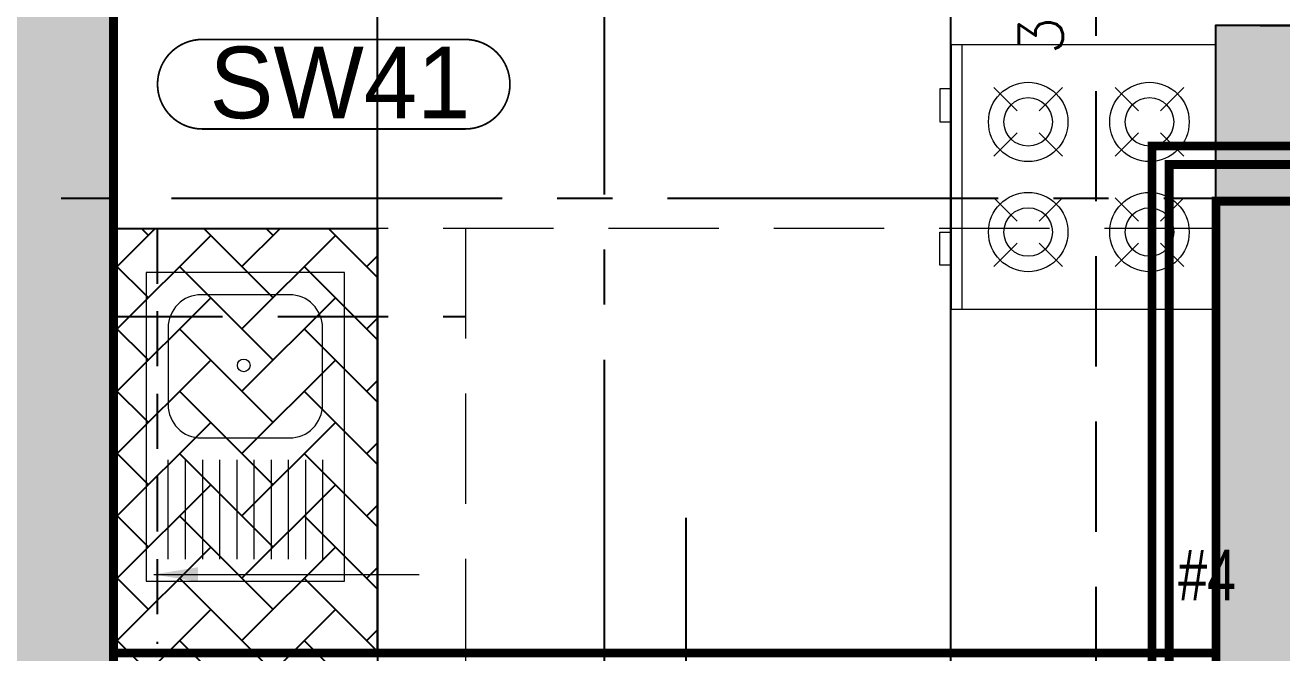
# Model space of a CAD drawing. Header units: millimetres. Extents: x 1135099 to 1230264, y -5736945 to -5695799.
# Drawn here: x 1215662 to 1218511, y -5718599 to -5717174 of the extents above; entities that cross this region are included whole.
import ezdxf

# ---------------------------------------------------------------- set-up
doc = ezdxf.new("R2010")
doc.units = ezdxf.units.MM
doc.header["$LTSCALE"] = 1000
doc.header["$MEASUREMENT"] = 0
for name, pattern in [('3BHK-A$0$( Hidden )', [0.375, 0.25, -0.125]), ('3BHK-A$0$DASHED', [0.75, 0.5, -0.25]), ('3BHK-A$0$PHANTOM2', [1.25, 0.625, -0.125, 0.125, -0.125, 0.125, -0.125]), ('AUDIT_D_120904163729-0', [0]), ('T8(T9 IS SIMILAR) - DIMENSION & TEXTING$0$HIDDEN', [0.375, 0.25, -0.125]), ('T8(T9 IS SIMILAR)$0$$0$HIDDEN', [0.375, 0.25, -0.125]), ('T8(T9 IS SIMILAR)$0$HIDDEN', [0.375, 0.25, -0.125]), ('T8_PROFILE SECTIONS$0$HIDDEN', [0.375, 0.25, -0.125]), ('T8_PROFILE SECTIONS$0$PHANTOM2', [1.25, 0.625, -0.125, 0.125, -0.125, 0.125, -0.125]), ('T8_REFUGE COLUMNS$0$CENTER2', [1.125, 0.75, -0.125, 0.125, -0.125])]:
    doc.linetypes.add(name, pattern=pattern)
doc.layers.get('0').update_dxf_attribs({"linetype": 'AUDIT_D_120904163729-0'})
for name, color, linetype in [('3BHK-A$0$$0$a-KIT FIX', 251, 'Continuous'), ('3BHK-A$0$$0$A-SERVICES CUTOUT', 8, 'Continuous'), ('3BHK-A$0$$1$LEDGE WALL', 5, 'Continuous'), ('3BHK-A$0$A-DECK SUNK 125', 8, 'Continuous'), ('T8(T9 IS SIMILAR) - DIMENSION & TEXTING$0$A-DIMENSIONS', 2, 'T8(T9 IS SIMILAR) - DIMENSION & TEXTING$0$HIDDEN'), ('T8(T9 IS SIMILAR)$0$S-BEAM', 20, 'T8(T9 IS SIMILAR)$0$$0$HIDDEN'), ('T8_PROFILE SECTIONS$0$A-PROFILE SECTIONS', 81, 'T8_PROFILE SECTIONS$0$PHANTOM2'), ('T8_REFUGE COLUMNS$0$A-CENTERLINE', 193, 'T8_REFUGE COLUMNS$0$CENTER2'), ('T8_REFUGE COLUMNS$1$A-RCC COLS', 3, 'Continuous'), ('T8_TYPICAL COLUMNS$0$A-RCC COLS', 3, 'Continuous')]:
    doc.layers.add(name, color=color, linetype=linetype)
for name, color, linetype, lineweight in [('3BHK-A$0$$1$a-TOI-fixtures', 251, 'Continuous', 0), ('3BHK-A$0$A-AC DRAIN PIPE', 94, 'Continuous', 18), ('3BHK-A$0$A-AC PIPE', 151, 'Continuous', 20), ('T8(T9 IS SIMILAR) - DIMENSION & TEXTING$1$R0-18-10-2014-T1-1st Podium Floor Plan$0$Text', 2, 'Continuous', 0), ('T8(T9 IS SIMILAR)$0$D&W', 8, 'Continuous', 25), ('T8(T9 IS SIMILAR)$0$SCPL BEAM', 191, 'T8(T9 IS SIMILAR)$0$$0$HIDDEN', 13), ('T8_REFUGE COLUMNS$0$A-COLUMN NO size reduce', 81, 'Continuous', 25)]:
    doc.layers.add(name, color=color, linetype=linetype, lineweight=lineweight)
doc.layers.add('A-RERA CARPET AREA', color=30, linetype='Continuous', plot=False)
doc.layers.add('T8_REFUGE COLUMNS$1$COL-HATCH', color=7, linetype='Continuous', lineweight=25, true_color=0xa3a3a3)
doc.styles.add('T8(T9 IS SIMILAR) - DIMENSION & TEXTING$0$Romans 1', font='romans.shx', dxfattribs={"height": 100})
doc.styles.add('T8(T9 IS SIMILAR) - DIMENSION & TEXTING$1$ARIAL ARROW', font='swisscl.ttf')
doc.styles.add('T8(T9 IS SIMILAR) - DIMENSION & TEXTING$1$Tahoma', font='tahoma.ttf')
doc.styles.add('T8_REFUGE COLUMNS$0$STANDARD', font='GOTHIC.TTF')
doc.dimstyles.new('T8(T9 IS SIMILAR) - DIMENSION & TEXTING$0$ALPINE S', dxfattribs={"dimscale": 0, "dimtxt": 100, "dimasz": 75, "dimexe": 0, "dimexo": 0, "dimgap": 75, "dimtad": 1, "dimdec": 0, "dimzin": 0, "dimdsep": 46, "dimtxsty": 'T8(T9 IS SIMILAR) - DIMENSION & TEXTING$0$Romans 1', "dimblk": 'T8(T9 IS SIMILAR) - DIMENSION & TEXTING$0$_ArchTick', "dimcen": 0.09, "dimclrd": 256, "dimclre": 256, "dimclrt": 7, "dimadec": 0, "dimazin": 0, "dimtfac": 1, "dimtdec": 0, "dimtofl": 0, "dimtmove": 1, "dimatfit": 0, "dimldrblk": 'T8(T9 IS SIMILAR) - DIMENSION & TEXTING$0$_Open90', "dimfxl": 1, "dimtolj": 1, "dimtzin": 0, "dimarcsym": 0})
doc.dimstyles.new('T8(T9 IS SIMILAR) - DIMENSION & TEXTING$1$SAMATA STD', dxfattribs={"dimtxt": 100, "dimasz": 50, "dimexe": 50, "dimexo": 50, "dimgap": 10, "dimtad": 0, "dimdec": 0, "dimrnd": 5, "dimzin": 0, "dimdsep": 46, "dimtxsty": 'T8(T9 IS SIMILAR) - DIMENSION & TEXTING$1$Tahoma', "dimblk": 'T8(T9 IS SIMILAR) - DIMENSION & TEXTING$1$_Origin2', "dimcen": -50, "dimdle": 50, "dimclrd": 7, "dimclre": 7, "dimclrt": 7, "dimadec": 0, "dimazin": 0, "dimtfac": 1, "dimtdec": 0, "dimtmove": 1, "dimatfit": 3, "dimfxl": 150, "dimtfill": 1, "dimtolj": 1, "dimtzin": 0, "dimlwd": -1, "dimlwe": -1, "dimarcsym": 0})

# ---------------------------------------------------------------- blocks, each defined once
blk = doc.blocks.new('T8(T9 IS SIMILAR) - DIMENSION & TEXTING$0$_ArchTick')
at = {"color": 0, "linetype": 'ByBlock', "const_width": 0.15}
blk.add_lwpolyline([(-0.5, -0.5), (0.5, 0.5)], dxfattribs=at)
blk = doc.blocks.new('*D401')
at = {"layer": 'T8(T9 IS SIMILAR) - DIMENSION & TEXTING$0$A-DIMENSIONS', "linetype": 'T8(T9 IS SIMILAR) - DIMENSION & TEXTING$0$HIDDEN', "lineweight": -2, "transparency": 16777216}
for p, q in [((1217925.4, -5715473.9), (1218090.1, -5715473.9)), ((1217924.5, -5719448.6), (1218090.1, -5719448.6))]:
    blk.add_line(p, q, dxfattribs=at)
at = {"layer": 'T8(T9 IS SIMILAR) - DIMENSION & TEXTING$0$A-DIMENSIONS', "lineweight": -2, "transparency": 16777216}
blk.add_line((1218090.1, -5719448.6), (1218090.1, -5715473.9), dxfattribs=at)
at = {"layer": 'T8(T9 IS SIMILAR) - DIMENSION & TEXTING$0$A-DIMENSIONS', "linetype": 'ByBlock', "lineweight": -2, "transparency": 16777216, "xscale": 75, "yscale": 75, "zscale": 75}
for p, rotation in [((1218090.1, -5715473.9), 90), ((1218090.1, -5719448.6), 270)]:
    blk.add_blockref('T8(T9 IS SIMILAR) - DIMENSION & TEXTING$0$_ArchTick', p, dxfattribs=dict(at, rotation=rotation))
at = {"layer": 'T8(T9 IS SIMILAR) - DIMENSION & TEXTING$0$A-DIMENSIONS', "color": 7, "linetype": 'ByBlock', "transparency": 16777216, "insert": (1217965.1, -5717069.1), "char_height": 100, "attachment_point": 5, "rotation": 90, "style": 'T8(T9 IS SIMILAR) - DIMENSION & TEXTING$0$Romans 1'}
blk.add_mtext('\\A1;3975', dxfattribs=at)
blk = doc.blocks.new('T8(T9 IS SIMILAR) - DIMENSION & TEXTING$0$_Open90')
at = {"color": 0, "linetype": 'ByBlock', "lineweight": -2}
for p, q in [((-0.5, 0.5), (0, 0)), ((0, 0), (-1, 0)), ((0, 0), (-0.5, -0.5))]:
    blk.add_line(p, q, dxfattribs=at)
blk = doc.blocks.new('T8(T9 IS SIMILAR) - DIMENSION & TEXTING$1$_Origin2')
at = {"color": 0, "linetype": 'ByBlock', "lineweight": -2}
blk.add_line((-0.5, 0), (-1, 0), dxfattribs=at)
for radius in [0.5, 0.25]:
    blk.add_circle((0, 0), radius, dxfattribs=at)
blk = doc.blocks.new('*D287')
at = {"layer": 'T8(T9 IS SIMILAR) - DIMENSION & TEXTING$0$A-DIMENSIONS', "linetype": 'T8(T9 IS SIMILAR) - DIMENSION & TEXTING$0$HIDDEN', "lineweight": -2, "transparency": 16777216}
for p, q in [((1218462.3, -5715724), (1218665.6, -5715724)), ((1218462.4, -5717174.5), (1218665.6, -5717174.5))]:
    blk.add_line(p, q, dxfattribs=at)
at = {"layer": 'T8(T9 IS SIMILAR) - DIMENSION & TEXTING$0$A-DIMENSIONS', "lineweight": -2, "transparency": 16777216}
blk.add_line((1218665.6, -5715724), (1218665.6, -5717174.5), dxfattribs=at)
at = {"layer": 'T8(T9 IS SIMILAR) - DIMENSION & TEXTING$0$A-DIMENSIONS', "linetype": 'ByBlock', "lineweight": -2, "transparency": 16777216, "xscale": 75, "yscale": 75, "zscale": 75}
for p, rotation in [((1218665.6, -5715724), 90), ((1218665.6, -5717174.5), 270)]:
    blk.add_blockref('T8(T9 IS SIMILAR) - DIMENSION & TEXTING$0$_ArchTick', p, dxfattribs=dict(at, rotation=rotation))
at = {"layer": 'T8(T9 IS SIMILAR) - DIMENSION & TEXTING$0$A-DIMENSIONS', "color": 7, "linetype": 'ByBlock', "transparency": 16777216, "insert": (1218540.6, -5716449.2), "char_height": 100, "attachment_point": 5, "rotation": 90, "style": 'T8(T9 IS SIMILAR) - DIMENSION & TEXTING$0$Romans 1'}
blk.add_mtext('\\A1;1450', dxfattribs=at)
blk = doc.blocks.new('T8_REFUGE COLUMNS')
at = {"layer": 'T8_REFUGE COLUMNS$1$COL-HATCH', "linetype": 'ByBlock'}
h = blk.add_hatch(color=256, dxfattribs=at)
h.dxf.hatch_style = 1
h.paths.add_polyline_path([(1215612.1, -5719609.9), (1215862.1, -5719609.9), (1215862.1, -5715374.9), (1215612.1, -5715374.9)])
h = blk.add_hatch(color=256, dxfattribs=at)
h.dxf.hatch_style = 1
h.paths.add_polyline_path([(1218362.1, -5719609.9), (1218662.1, -5719609.9), (1218662.1, -5717174.9), (1218362.1, -5717174.9)])
at = {"layer": 'T8_REFUGE COLUMNS$0$A-CENTERLINE'}
for p, q in [((1216977.1, -5728808.5), (1216977.1, -5698299.6)), ((1223494.9, -5717567.4), (1182495.9, -5717567.4))]:
    blk.add_line(p, q, dxfattribs=at)
at = {"layer": 'T8_REFUGE COLUMNS$0$A-COLUMN NO size reduce', "linetype": 'ByBlock', "const_width": 3.9}
blk.add_lwpolyline([(1216065.1, -5717409.9, -1), (1216065.1, -5717206.7), (1216661, -5717206.7, -1), (1216661, -5717409.9)], format="xyb", close=True, dxfattribs=at)
at = {"layer": 'T8_REFUGE COLUMNS$1$A-RCC COLS', "linetype": 'ByBlock'}
for points in [[(1215612.1, -5719609.9), (1215862.1, -5719609.9), (1215862.1, -5715374.9), (1215612.1, -5715374.9)], [(1218362.1, -5719609.9), (1218662.1, -5719609.9), (1218662.1, -5717174.9), (1218362.1, -5717174.9)]]:
    blk.add_lwpolyline(points, close=True, dxfattribs=at)
at = {"layer": 'T8_REFUGE COLUMNS$0$A-COLUMN NO size reduce', "linetype": 'ByBlock', "insert": (1216081.3, -5717223), "char_height": 162.5, "attachment_point": 1, "style": 'T8_REFUGE COLUMNS$0$STANDARD'}
blk.add_mtext_dynamic_manual_height_columns('SW41', width=444.685, gutter_width=500, heights=[0], dxfattribs=at)
blk = doc.blocks.new('T8_TYPICAL COLUMNS')
at = {"layer": 'T8_TYPICAL COLUMNS$0$A-RCC COLS', "linetype": 'ByBlock'}
blk.add_blockref('T8_REFUGE COLUMNS', (0, 0), dxfattribs=at)
blk = doc.blocks.new('3BHK-A$0$$0$RANGE-flat-1')
at = {"layer": '3BHK-A$0$$1$a-TOI-fixtures'}
for p, q in [((-575, -600), (-575, 0)), ((-600, -100), (-625, -100)), ((-625, -100), (-625, -175)), ((-450, -150), (-502.8, -97.2)), ((-400, -150), (-347.2, -97.2)), ((-175, -150), (-227.8, -97.2)), ((-125, -150), (-72.2, -97.2)), ((-625, -175), (-600, -175)), ((-450, -200), (-502.8, -252.8)), ((-400, -200), (-347.2, -252.8)), ((-175, -200), (-227.8, -252.8)), ((-125, -200), (-72.2, -252.8)), ((-450, -400), (-502.8, -347.2)), ((-400, -400), (-347.2, -347.2)), ((-175, -400), (-227.8, -347.2)), ((-125, -400), (-72.2, -347.2)), ((-625, -425), (-600, -425)), ((-625, -500), (-625, -425)), ((-450, -450), (-502.8, -502.8)), ((-400, -450), (-347.2, -502.8)), ((-175, -450), (-227.8, -502.8)), ((-125, -450), (-72.2, -502.8)), ((-600, -500), (-625, -500))]:
    blk.add_line(p, q, dxfattribs=at)
blk.add_lwpolyline([(-600, -600), (0, -600), (0, 0), (-600, 0)], close=True, dxfattribs=at)
for centre, radius in [((-425, -175), 90), ((-150, -175), 90), ((-425, -175), 55), ((-150, -175), 55), ((-425, -425), 90), ((-150, -425), 90), ((-425, -425), 55), ((-150, -425), 55)]:
    blk.add_circle(centre, radius, dxfattribs=at)
blk = doc.blocks.new('3BHK-A$0$$0$SINK1-flat-1')
at = {"layer": '3BHK-A$0$$1$a-TOI-fixtures'}
for p, q in [((-275, -50), (-50, -50)), ((-275, -88.9), (-50, -88.9)), ((-275, -127.8), (-50, -127.8)), ((-275, -166.7), (-50, -166.7)), ((-275, -205.6), (-50, -205.6)), ((-275, -244.4), (-50, -244.4)), ((-275, -283.3), (-50, -283.3)), ((-275, -322.2), (-50, -322.2)), ((-275, -361.1), (-50, -361.1)), ((-50, -400), (-275, -400))]:
    blk.add_line(p, q, dxfattribs=at)
blk.add_lwpolyline([(-700, 0), (-700, -450), (0, -450), (0, 0)], close=True, dxfattribs=at)
blk.add_lwpolyline([(-400, -50), (-575, -50, 0.414214), (-650, -125), (-650, -325, 0.414214), (-575, -400), (-400, -400, 0.414214), (-325, -325), (-325, -125, 0.414214)], format="xyb", close=True, dxfattribs=at)
at = {"layer": '3BHK-A$0$$1$a-TOI-fixtures', "linetype": 'Continuous'}
blk.add_circle((-489.5, -228.6), 14.4, dxfattribs=at)
blk = doc.blocks.new('3BHK-A')
at = {"layer": '3BHK-A$0$A-DECK SUNK 125'}
h = blk.add_hatch(dxfattribs=at)
h.set_pattern_fill('AR-HBONE', color=256, scale=25)
h.set_pattern_definition([(45, (-0.65, 1286.84), (1e-14, 141.4213562), [300, -100]), (135, (70.06, 1357.55), (1e-14, 141.4213562), [300, -100])])
h.paths.add_polyline_path([(1196082.2, -5717635.9), (1196082.2, -5719448.6), (1196682.2, -5719448.7), (1196682.2, -5717635.9)])
at = {"layer": '3BHK-A$0$$0$a-KIT FIX', "color": 1}
for p, q in [((1194782.3, -5719448.6, 0), (1194782.3, -5715474, 0)), ((1196082.3, -5718598.7, 0), (1196082.2, -5716442.9, 0))]:
    blk.add_line(p, q, dxfattribs=at)
at = {"layer": '3BHK-A$0$$0$A-SERVICES CUTOUT', "ltscale": 5, "elevation": 0}
for points in [[(1196082.2, -5717635.9), (1196082.2, -5718598.7), (1196682.2, -5718598.7), (1196682.2, -5717635.9)], [(1196082.2, -5717635.9), (1196082.2, -5719448.6), (1196682.2, -5719448.7), (1196682.2, -5717635.9)]]:
    blk.add_lwpolyline(points, close=True, dxfattribs=at)
at = {"layer": '3BHK-A$0$$1$LEDGE WALL', "linetype": '3BHK-A$0$( Hidden )', "ltscale": 0.5, "elevation": 0}
blk.add_lwpolyline([(1196682.2, -5717635.9), (1196582.2, -5717635.9), (1196582.1, -5718578.5)], dxfattribs=at)
at = {"layer": '3BHK-A$0$A-AC DRAIN PIPE', "linetype": '3BHK-A$0$PHANTOM2', "ltscale": 0.1, "const_width": 20, "elevation": 0.1}
blk.add_lwpolyline([(1194669.9, -5719801.3), (1194669.9, -5719327.4), (1194326, -5719327.4), (1194326, -5717448.4), (1192557.7, -5717448.4)], dxfattribs=at)
at = {"layer": '3BHK-A$0$A-AC PIPE', "linetype": '3BHK-A$0$DASHED', "ltscale": 0.1, "const_width": 20, "elevation": 0.1}
blk.add_lwpolyline([(1192557.7, -5717490.6), (1194287.3, -5717490.6), (1194287.3, -5719378.7), (1196372.9, -5719378.7), (1196372.9, -5719589)], dxfattribs=at)
at = {"layer": '3BHK-A$0$$0$a-KIT FIX', "extrusion": (0, 0, -1), "zscale": -0.9999999999999998}
blk.add_blockref('3BHK-A$0$$0$RANGE-flat-1', (-1194181.9, -5717218.8, 0), dxfattribs=at)
at = {"layer": '3BHK-A$0$A-DECK SUNK 125', "extrusion": (0, 0, -1), "zscale": -1, "rotation": 270}
blk.add_blockref('3BHK-A$0$$0$SINK1-flat-1', (-1196157, -5718435.9, 0), dxfattribs=at)
blk = doc.blocks.new('T8(T9 IS SIMILAR)')
at = {"layer": 'T8(T9 IS SIMILAR)$0$S-BEAM', "linetype": 'T8(T9 IS SIMILAR)$0$HIDDEN'}
blk.add_line((1215861.1, -5717835.2, 2.8), (1216661.5, -5717835.2, 2.5), dxfattribs=at)
at = {"layer": 'T8(T9 IS SIMILAR)$0$SCPL BEAM', "linetype": 'T8(T9 IS SIMILAR)$0$HIDDEN'}
for p, q in [((1215861.1, -5717635.2, 2.8), (1218361, -5717635.2, 2.8)), ((1216461.5, -5717635.2, 2.8), (1216462, -5719608.5)), ((1216661.5, -5717635.2, 2.8), (1216661.5, -5719408.3, -0.5))]:
    blk.add_line(p, q, dxfattribs=at)
at = {"layer": 'T8(T9 IS SIMILAR)$0$D&W', "linetype": 'ByBlock'}
blk.add_blockref('T8_TYPICAL COLUMNS', (0, 0), dxfattribs=at)
at = {"layer": 'T8(T9 IS SIMILAR)$0$D&W', "linetype": 'ByBlock', "xscale": -1}
blk.add_blockref('3BHK-A', (2412544.6, 0, 0.5), dxfattribs=at)
blk = doc.blocks.new('T8_PROFILE SECTIONS$0$MH')
at = {"layer": 'T8_PROFILE SECTIONS$0$A-PROFILE SECTIONS', "linetype": 'T8_PROFILE SECTIONS$0$HIDDEN', "ltscale": 2}
h = blk.add_hatch(color=256, dxfattribs=at)
h.dxf.hatch_style = 1
h.paths.add_polyline_path([(1140339.1, -5697424.8), (1140519.9, -5697528.1), (1140339.1, -5697631.3)])
at = {"layer": 'T8_PROFILE SECTIONS$0$A-PROFILE SECTIONS', "linetype": 'T8_PROFILE SECTIONS$0$HIDDEN', "ltscale": 2, "const_width": 5}
blk.add_lwpolyline([(1140339.1, -5697424.8), (1140339.1, -5697424.8), (1140519.9, -5697528.1), (1140339.1, -5697631.3)], close=True, dxfattribs=at)
blk.add_lwpolyline([(1140339.1, -5697424.8), (1140339.1, -5700565.7)], dxfattribs=at)
blk = doc.blocks.new('PROFILE SECTION LINE T9')
at = {"layer": 'T8_PROFILE SECTIONS$0$A-PROFILE SECTIONS', "linetype": 'ByBlock', "xscale": -1, "rotation": 180}
blk.add_blockref('T8_PROFILE SECTIONS$0$MH', (-1108895.4, -5707241.5, 0), dxfattribs=at)
blk = doc.blocks.new('T8(T9 IS SIMILAR) - DIMENSION & TEXTING')
at = {"layer": 'T8(T9 IS SIMILAR) - DIMENSION & TEXTING$1$R0-18-10-2014-T1-1st Podium Floor Plan$0$Text', "insert": (1218407.4, -5718479.2, 0), "char_height": 114.75, "width": 1771.034, "attachment_point": 9, "style": 'T8(T9 IS SIMILAR) - DIMENSION & TEXTING$1$ARIAL ARROW'}
blk.add_mtext('#4', dxfattribs=at)
at = {"layer": 'T8(T9 IS SIMILAR) - DIMENSION & TEXTING$0$A-DIMENSIONS', "linetype": 'ByBlock'}
dim = blk.add_linear_dim(base=(1218090.1, -5715473.9), p1=(1217924.5, -5719448.6), p2=(1217925.4, -5715473.9), angle=270, dimstyle='T8(T9 IS SIMILAR) - DIMENSION & TEXTING$0$ALPINE S', override={"dimscale": 1, "dimfxl": 5, "dimarcsym": 1}, dxfattribs=at)
dim.commit()
dim.dimension.update_dxf_attribs({"geometry": '*D401', "text_midpoint": (1218090.1, -5717069.1), "dimtype": 128})
dim = blk.add_linear_dim(base=(1218665.6045, -5717174.4621), p1=(1218462.3346, -5715723.976), p2=(1218462.3664, -5717174.4621, 0.4896), angle=90, dimstyle='T8(T9 IS SIMILAR) - DIMENSION & TEXTING$0$ALPINE S', override={"dimscale": 1, "dimfxl": 5, "dimarcsym": 1}, dxfattribs=at)
dim.commit()
dim.dimension.update_dxf_attribs({"geometry": '*D287', "text_midpoint": (1218540.6045, -5716449.2191)})
at = {"layer": 'T8(T9 IS SIMILAR) - DIMENSION & TEXTING$1$R0-18-10-2014-T1-1st Podium Floor Plan$0$Text'}
blk.add_leader([(1215954, -5718420.5, 0), (1216464.1, -5718420.7, 0), (1216555.1, -5718420.6, 0)], dimstyle='T8(T9 IS SIMILAR) - DIMENSION & TEXTING$1$SAMATA STD', override={"dimscale": 1, "dimasz": 100, "dimclrd": 2, "dimfxlon": 1, "dimarcsym": 1}, dxfattribs=at)

msp = doc.modelspace()

# ---------------------------------------------------------------- linework, layer by layer
at = {"layer": 'A-RERA CARPET AREA', "const_width": 20, "elevation": 0.6}
msp.add_lwpolyline([(1227361.8, -5710698.3), (1227361.8, -5717398.5), (1225911.8, -5717398.6), (1225911.8, -5719523.5), (1222611.9, -5719523.5), (1222611.9, -5717573.5), (1218362, -5717573.5), (1218362, -5718598.6), (1215862.3, -5718598.9), (1215862.3, -5715374), (1213337.2, -5715374), (1213337.2, -5714273.5)], dxfattribs=at)
msp.add_lwpolyline([(1218362, -5718598.6), (1215862.4, -5718598.6), (1215862.4, -5719448.8), (1218362, -5719448.8)], close=True, dxfattribs=at)

# ---------------------------------------------------------------- next in the draw order: block references
at = {"linetype": 'ByBlock'}
msp.add_blockref('T8(T9 IS SIMILAR)', (-1.4, 0.2, -0.6), dxfattribs=at)

# ---------------------------------------------------------------- next in the draw order: block references
at = {"layer": 'T8_PROFILE SECTIONS$0$A-PROFILE SECTIONS', "linetype": 'ByBlock'}
msp.add_blockref('PROFILE SECTION LINE T9', (1185716.8, -5711615.6, -0.7), dxfattribs=at)

# ---------------------------------------------------------------- next in the draw order: block references
at = {"linetype": 'ByBlock'}
msp.add_blockref('T8(T9 IS SIMILAR) - DIMENSION & TEXTING', (0, 0), dxfattribs=at)

doc.saveas('drawing.dxf')
